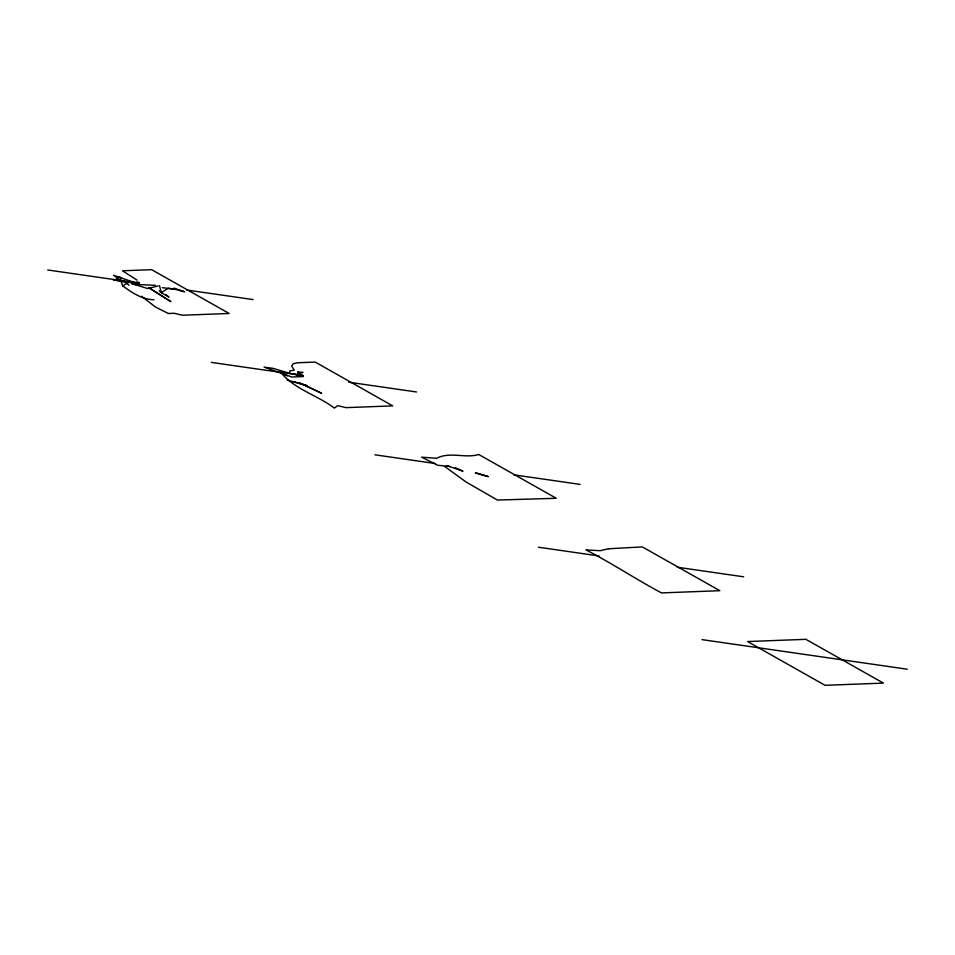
<?xml version="1.0" encoding="UTF-8"?>
<svg xmlns="http://www.w3.org/2000/svg" width="955" height="955" viewBox="0 0 955 955"><rect width="100%" height="100%" fill="white"/><g stroke="black" fill="none" stroke-linecap="round" stroke-linejoin="round"><path stroke-width="1.43" d="M297.948 371.984L297.924 374.169L298.64 373.071L302.998 372.462L297.948 371.984L303.463 376.557L291.8 376.998L264.058 367.114L272.688 368.284L289.795 373.321L289.878 370.862L294.247 370.206L291.645 365.992L293.281 363.688L297.721 362.757L315.222 362.088L392.708 405.875L346.032 407.642L337.724 405.672L334.369 408.083C317.454 395.322 295.513 389.664 281.546 373.333M123.171 280.388L125.045 282.167L114.97 279.994L119.411 276.819L121.548 278.705M120.843 280.71L122.741 285.891L129.856 281.57M139.251 282.394L134.07 284.375L131.265 283.349L137.854 281.88M158.196 285.975L147.655 288.529L134.07 284.375L155.379 285.318M153.946 299.727C142.235 299.607 131.897 292.636 122.741 285.891M444.827 466.565L466.016 481.965L497.436 500.062L556.264 498.283L478.789 454.508C465.395 458.603 449.674 451.381 436.65 458.293L421.597 457.17L437.784 465.276L450.068 466.494M114.97 279.994L115.853 279.982L113.406 279.767L121.954 281.271L113.49 275.243L134.846 282.584M162.398 287.658L175.434 289.365L184.578 291.8L173.989 288.1M47.75 269.978L139.311 283.181M186.559 289.998L253.015 299.572M211.306 362.387L302.866 375.59M348.647 382.191L416.571 391.98M374.873 454.807L435.408 463.533M513.683 474.814L580.127 484.4M538.429 547.215L598.976 555.941M677.238 567.222L743.694 576.808M701.985 639.623L907.25 669.216M175.434 289.365L168.271 288.243L161.24 292.684L159.21 290.798M287.097 380.066L307.295 385.76L293.71 381.594M131.265 283.349L135.777 284.626M446.642 465.527L462.984 471.185L455.272 467.64M280.066 372.235L287.288 375.9M150.95 288.995L170.897 301.661L148.765 287.73M137.054 280.113L122.491 270.79L151.666 269.68L229.152 313.467L182.477 315.234L174.156 313.264L168.319 313.503L155.319 306.925L141.555 296.253M165.585 294.498L168.987 297.065L161.24 292.684L159.521 285.664M124.759 281.522L129.044 285.27M119.411 276.819L121.285 278.609M608.466 548.779L600.206 550.701L586.012 549.913C611.785 563.152 635.839 579.255 661.493 592.912L719.831 590.691L642.345 546.917L608.466 548.779M805.901 639.325L747.562 641.533L825.048 685.32L883.387 683.1L805.901 639.325M303.201 375.673L292.218 373.871L303.201 375.673M481.607 474.611L475.292 472.797L488.303 476.64L481.607 474.611M304.705 385.104L299.452 382.979L321.62 393.269L304.705 385.104"/></g></svg>
